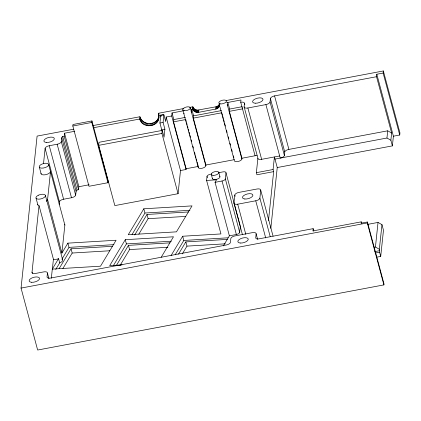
<?xml version="1.0" encoding="UTF-8"?>
<svg xmlns="http://www.w3.org/2000/svg" width="421" height="421" viewBox="0 0 421 421"><rect width="100%" height="100%" fill="white"/><g stroke="black" fill="none" stroke-linecap="round" stroke-linejoin="round"><path stroke-width="0.63" d="M37.764 204.348A4.884 2.173 -15 0 0 38.985 205.695L32.022 272.24A4.068 1.81 -15 0 0 35.774 273.392L43.679 271.908A4.068 1.81 -15 0 1 47.431 273.066L47.031 276.865A4.068 1.81 -15 0 0 50.783 278.018L226.277 245.006A4.068 1.81 -15 0 0 230.429 242.364L230.829 238.565A4.068 1.81 -15 0 1 234.986 235.918L252.374 232.65A4.068 1.81 -15 0 1 256.126 233.802L255.684 238.118L256.563 238.844L258.405 238.954L313.156 228.656L313.829 231.176M43.51 163.727L45.105 148.371A4.068 1.81 -15 0 1 49.257 145.729L57.161 144.24A4.068 1.81 -15 0 0 61.313 141.598L61.903 137.278L62.671 136.499L64.208 136.209L64.524 133.21L74.801 131.263M51.346 278.207L52.304 269.093L58.572 258.652L59.703 262.878L55.746 269.472M59.172 204.432L59.44 201.875L45.105 148.371M183.572 110.776L172.042 112.949L171.721 115.986L166.179 117.027L165.706 121.585L163.89 114.828L160.733 115.422L159.927 123.021L161.738 129.779L161.611 131.01M163.89 114.828L163.09 122.427L164.9 129.184L164.058 137.167L162.248 130.405L99.003 142.303L98.682 145.345L114.833 205.606L178.072 193.707L180.509 170.537L166.179 117.027M376.285 257.247L380.71 256.415L379.579 252.19L379.737 250.669L379.358 249.264L375.443 247.043L378.026 222.43L367.743 224.367M313.156 228.656L312.914 230.934L361.218 221.851L361.076 223.188L367.401 221.999L383.999 283.949L383.899 284.901L37.648 350.035L21.05 288.08L37.101 136.094L73.728 129.205M52.304 269.093L100.508 266.193L116.085 240.244L67.881 243.143L61.898 253.105L47.562 199.601L50.525 171.558A4.884 2.173 -15 0 1 43.2 174.868L42.258 174.689A4.884 2.173 -15 0 1 41.037 173.341M52.393 268.951L53.425 259.22L39.085 205.716M72.833 126.021L72.991 124.505L91.962 120.927L108.113 181.188L107.955 182.714L88.978 186.282L72.833 126.021L91.804 122.453L91.962 120.927M61.898 253.105L64.86 225.061A4.884 2.173 -15 0 0 64.76 224.504M59.44 201.875A4.068 1.81 -15 0 1 63.592 199.233L71.496 197.744A4.068 1.81 -15 0 0 75.648 195.102L76.238 190.787L77.006 190.003L78.543 189.713L78.859 186.714L64.524 133.21M158.938 116.575C159.506 126.8 143.587 129.115 140.119 120.096L140.361 117.812M145.187 124.953L145.429 122.669M156.586 122.795L156.822 120.517L157.628 119.669L158.859 116.543L158.617 118.817M178.072 193.707L161.927 133.446L162.248 130.405M180.509 170.537L186.056 169.489L186.135 168.732L173.573 121.843L173.815 119.564L172.042 112.949M219.499 105.55L218.431 107.65L216.299 108.965L198.67 112.323C195.576 113.054 191.413 110.302 192.865 106.797L189.65 107.402M192.744 109.418L192.865 106.797M193.023 109.96L193.26 107.687L192.986 107.144M193.376 110.465L193.618 108.192L193.26 107.687M193.802 110.928L194.039 108.655L193.618 108.192M194.286 111.339L194.528 109.065L194.039 108.655M194.828 111.691L195.07 109.418L194.528 109.065M195.418 111.981L195.654 109.707L195.07 109.418M196.039 112.196L196.281 109.923L195.654 109.707M196.686 112.344L196.928 110.07L196.281 109.923M197.349 112.412L197.591 110.139L216.541 106.692L218.215 105.797L219.594 103.845M198.012 112.407L198.254 110.134M198.67 112.323L198.907 110.049M171.068 255.563L182.667 236.239L220.936 233.934L206.595 180.43L207.027 176.378A3.252 1.447 -15 0 1 210.347 174.262L211.616 174.026M215.663 109.123L215.905 106.85M216.299 108.965L216.541 106.692M216.904 108.734L217.141 106.46M217.468 108.434L217.704 106.16M217.978 108.071L218.215 105.797M218.431 107.65L218.667 105.376M218.815 107.181L219.052 104.908M219.125 106.666L219.362 104.392M219.352 106.118L219.473 104.024M241.859 159.049L227.524 105.539L227.85 102.45L229.624 109.065L229.382 111.344L241.943 158.233L241.859 159.049A3.905 1.737 -15 0 1 238.265 161.448A3.905 1.737 -15 0 1 234.334 160.822M223.346 245.88L229.382 235.823L236.37 234.508A3.252 1.447 -15 0 0 239.691 232.392L225.356 178.888L225.998 172.81A3.252 1.447 -15 0 0 222.998 171.884L218.567 172.715M257.02 155.649A4.068 1.81 -15 0 0 255.068 155.765L240.733 102.261L240.975 99.977L226.587 102.687M242.628 107.739L242.507 108.876L229.382 111.344M242.396 234.502L233.965 203.027L234.807 195.034A4.068 1.81 -15 0 1 238.96 192.386L256.984 189.018A4.068 1.81 -15 0 1 260.736 190.171L273.05 236.123M270.819 228.377L277.239 167.542L274.413 156.965L273.087 169.516L273.65 171.631L256.936 174.778L256.368 172.668L257.894 158.228L244.122 106.834L244.485 103.413A4.068 1.81 -15 0 0 240.733 102.261M239.691 232.392L240.333 226.314M270.182 236.544L259.894 198.149L260.736 190.171M274.976 159.096L280.239 158.091A4.068 1.81 -15 0 0 284.391 155.444L270.056 101.94L270.414 98.535A4.068 1.81 -15 0 1 274.566 95.893L376.542 76.711L376.806 74.243L383.131 73.054L383.347 70.965L226.151 100.535M268.487 220.536L273.65 171.631M284.391 155.444L284.749 152.044L270.414 98.535M383.899 284.901L367.301 222.946L367.401 221.999M277.239 167.542L392.383 145.882L390.872 140.246L386.957 138.02L387.72 130.81L288.901 149.397A4.068 1.81 -15 0 0 284.749 152.044M379.358 249.264L381.963 224.646L378.026 222.43M390.872 140.246L391.635 133.031L376.542 76.711M380.71 256.415L383.473 230.266L381.963 224.646M392.383 145.882L393.403 136.194L376.806 74.243M393.403 136.194L399.729 135.004L399.95 132.915L383.347 70.965M140.119 120.096L139.667 119.032L139.909 116.754L93.004 125.579M140.572 121.153L140.814 118.875L139.909 116.754M141.314 122.074L141.561 119.796M142.056 123L142.303 120.722L140.814 118.875M143.04 123.732L143.287 121.453M144.024 124.463L144.271 122.185L142.303 120.722M146.34 125.426L146.587 123.153L144.271 122.185M147.592 125.637L147.834 123.358M148.845 125.842L149.087 123.564C151.913 123.585 154.944 122.732 156.822 120.517M150.102 125.753L150.35 123.479M151.365 125.663L151.607 123.39M152.549 125.29L152.791 123.016M153.733 124.916L153.975 122.643M154.76 124.284L155.002 122.011M155.786 123.648L156.028 121.374M157.38 121.943L157.628 119.669M157.901 120.932L158.143 118.659M158.817 117.712L158.801 113.202L183.866 108.492M158.685 116.596L158.801 113.202M158.417 119.917L158.659 117.648M186.135 168.732L198.307 166.442L198.228 167.205A3.905 1.737 -15 0 0 201.838 168.311A3.905 1.737 -15 0 0 205.816 165.769L191.481 112.265L191.818 109.223L192.623 109.076M205.816 165.769L205.901 165.011L193.339 118.127L193.592 115.843L191.818 109.223M46.473 201.417L47.562 199.601M61.94 259.147L69.012 247.364L67.881 243.143M59.087 268.745L71.054 248.806L112.581 246.306M62.876 268.54L72.186 253.032L71.054 248.806M161.217 257.22L173.478 236.791L125.274 239.691L109.702 265.64L122.079 264.898M143.819 208.79L128.242 234.744L176.446 231.845L192.023 205.89L143.819 208.79L144.95 213.015L132.026 234.55M113.481 265.446L126.405 243.912L125.274 239.691M116.48 265.293L128.447 245.354L169.979 242.854M134.694 234.95L146.992 214.452L188.519 211.958M119.938 265.64L129.579 249.579L128.447 245.354M138.814 234.187L148.124 218.678L146.992 214.452M229.382 235.823L215.047 182.319L216.536 179.835L206.595 180.43M175.183 254.816L183.803 240.459L182.667 236.239M178.525 254.089L185.84 241.901L227.372 239.402M182.319 253.879L186.971 246.127L185.84 241.901M58.572 258.652L57.84 258.931A4.884 2.173 -15 0 1 54.267 259.378L53.425 259.22M59.703 262.878L60.14 262.709A4.884 2.173 -15 0 0 62.203 259.273M93.778 127.684L139.667 119.032M244.122 106.834A4.068 1.81 -15 0 0 247.874 107.992L265.898 104.587A4.068 1.81 -15 0 0 270.056 101.94M78.859 186.714L89.141 184.761M256.368 172.668L273.087 169.516M158.554 115.48L163.343 114.58M173.815 119.564L185.345 117.396M193.592 115.843L221.42 110.607M229.624 109.065L242.122 106.713M159.927 123.021L163.09 122.427M173.573 121.843L185.745 119.553L186.256 121.453M193.339 118.127L221.799 112.77M161.738 129.779L164.9 129.184M98.682 145.345L161.927 133.446M205.901 165.011L234.36 159.659M241.943 158.233L255.068 155.765M257.894 158.228A4.068 1.81 -15 0 0 260.631 159.512L279.67 155.975M386.957 138.02L280.239 158.091L265.898 104.587M215.047 182.319L222.035 181.004A3.252 1.447 -15 0 0 225.356 178.888M233.965 203.027A4.068 1.81 -15 0 0 237.718 204.185L255.742 200.791A4.068 1.81 -15 0 0 259.894 198.149M21.05 288.08L367.301 222.946M374.18 247.28L375.443 247.043M374.679 251.621L379.737 250.669M375.148 253.021L379.579 252.19M144.95 213.015L189.897 210.311M148.124 218.678L185.761 216.415M69.012 247.364L113.959 244.664M126.405 243.912L171.352 241.212M183.803 240.459L228.098 237.797M72.186 253.032L109.823 250.769M129.579 249.579L167.863 247.274M186.971 246.127L225.256 243.822M196.928 110.07L197.591 110.139M146.587 123.153L149.087 123.564M387.72 130.81L391.635 133.031M247.874 107.992L261.646 159.37M383.131 73.054L399.729 135.004M361.218 221.851L361.555 223.114M274.566 95.893L288.901 149.397M244.485 103.413L244.822 104.676M255.742 200.791L265.693 237.928M256.126 233.802L257.647 239.47M221.967 113.407L222.477 115.307M222.82 116.575L223.325 118.475M223.667 119.743L224.177 121.643M224.514 122.911L225.367 126.079M226.551 130.515L227.061 132.415M228.25 136.851L228.761 138.751M229.95 143.187L230.455 145.087M231.645 149.523L232.155 151.423M233.345 155.859L233.855 157.759M219.946 106.86L234.286 160.364M237.718 204.185L245.811 234.397M234.807 195.034L235.15 196.302M225.998 172.81L240.165 225.688M222.035 181.004L236.37 234.508M218.773 172.247L219.904 176.473M211.342 174.573L212.473 178.793M190.271 107.592L191.402 111.818M207.027 176.378L207.364 177.636M186.592 122.721L187.103 124.621M187.445 125.89L187.955 127.789M188.292 129.058L188.803 130.957M189.14 132.226L189.65 134.125M189.992 135.394L190.497 137.293M191.176 139.83L191.687 141.73M192.876 146.166L193.386 148.066M194.576 152.502L195.086 154.402M195.423 155.67L195.933 157.57M196.27 158.838L196.781 160.738M197.123 162.006L198.138 165.806M182.84 109.923L198.312 167.653M171.721 115.986L186.056 169.489M160.733 115.422L161.059 116.654M91.804 122.453L107.955 182.714M64.208 136.209L78.543 189.713M62.671 136.499L77.006 190.003M61.713 137.799L76.054 191.302M61.313 141.598L75.648 195.102M57.161 144.24L71.496 197.744M49.257 145.729L63.592 199.233M48.715 164.795A4.884 2.173 -15 0 1 41.39 168.111L40.448 167.932A4.884 2.173 -15 0 1 40.79 164.711L41.805 164.164A4.884 2.173 -15 0 1 48.715 164.795L64.86 225.061M39.327 167.142L41.137 173.899M45.342 195.244L62.618 259.731M36.053 198.149L37.864 204.906M47.431 273.066L48.947 278.728M32.022 272.24L32.359 273.497M219.536 104.376L219.562 104.966M183.893 113.702A3.905 1.737 -15 0 1 184.072 113.202M191.066 111.449A3.905 1.737 -15 0 1 191.481 112.265M227.166 104.708A3.905 1.737 -15 0 1 227.524 105.539M219.573 176.104A3.905 1.737 -15 0 1 216.989 179.209A3.905 1.737 -15 0 1 212.395 178.346M38.532 195.165L37.511 195.712A4.884 2.173 -15 0 0 37.174 198.938L38.116 199.117A4.884 2.173 -15 0 0 41.695 198.665L42.858 198.223A4.884 2.173 -15 0 0 44.926 194.781L44.221 194.455A4.884 2.173 -15 0 0 38.532 195.165M46.268 142.461A5.373 2.389 -15 0 0 54.325 138.814A5.373 2.389 -15 0 0 46.726 138.114A5.373 2.389 -15 0 0 46.268 142.461M255.2 103.219A5.373 2.389 -15 0 0 263.03 99.424A5.373 2.389 -15 0 0 255.184 98.967A5.373 2.389 -15 0 0 255.2 103.219M240.202 243.028A5.373 2.389 -15 0 0 248.258 239.381A5.373 2.389 -15 0 0 240.659 238.681A5.373 2.389 -15 0 0 240.202 243.028M31.501 282.286A5.373 2.389 -15 0 0 39.558 278.639A5.373 2.389 -15 0 0 31.959 277.944A5.373 2.389 -15 0 0 31.501 282.286M244.848 199.012A5.373 2.389 -15 0 0 252.905 195.365A5.373 2.389 -15 0 0 245.306 194.665A5.373 2.389 -15 0 0 244.848 199.012M184.498 110.697A3.905 1.737 -15 0 0 190.35 108.039A3.905 1.737 -15 0 0 184.819 107.539A3.905 1.737 -15 0 0 184.498 110.697M212.994 175.346A3.905 1.737 -15 0 0 218.852 172.694A3.905 1.737 -15 0 0 213.331 172.189A3.905 1.737 -15 0 0 212.994 175.346M220.446 103.903A3.905 1.737 -15 0 0 226.387 101.319A3.905 1.737 -15 0 0 220.972 100.708A3.905 1.737 -15 0 0 220.446 103.903"/></g></svg>
